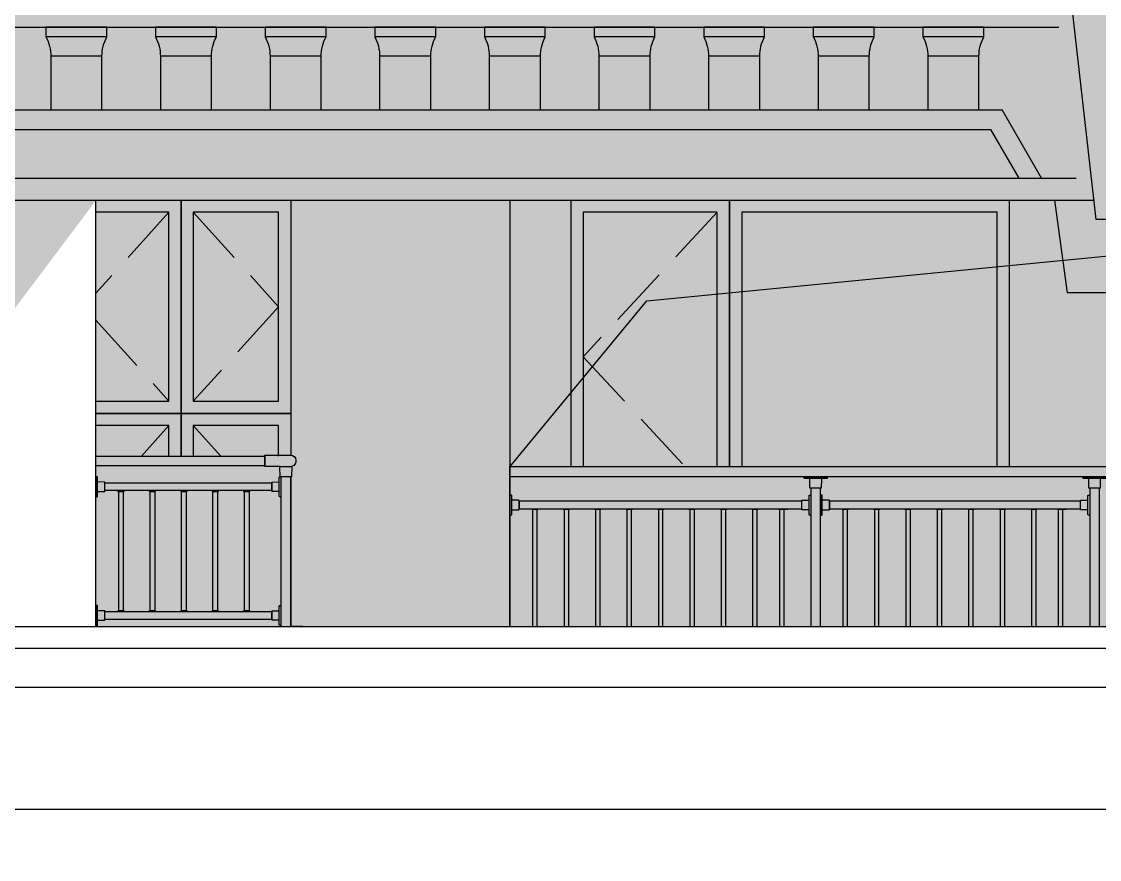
# Model space of a CAD drawing. Extents: x -12446 to 284554, y -295110 to 165007.
# Drawn here: x 13699 to 18123, y -250024 to -246587 of the extents above; entities that cross this region are included whole.
import ezdxf

# ---------------------------------------------------------------- set-up
doc = ezdxf.new("R2010")
doc.units = 0
doc.header["$LTSCALE"] = 1000
doc.linetypes.add('AX-14-E$0$AX-85-M02$0$DASH', pattern=[0.35, 0.25, -0.1])
doc.linetypes.add('AX-14-E$0$DOTE', pattern=[2.42, 2, -0.2, 0.02, -0.2])
doc.layers.get('0').update_dxf_attribs({"linetype": 'CONTINUOUS'})
for name, color, linetype in [('A-Anno-Note', 241, 'CONTINUOUS'), ('AX-14-comp-tc$0$AX-T-LMCZ-Z$1$AX-13-E01-E03$0$家具与填充', 251, 'CONTINUOUS'), ('AX-14-comp-tc$0$灰褐色真石漆', 15, 'CONTINUOUS'), ('AX-14-E$0$A-Detl-Fine', 152, 'CONTINUOUS'), ('AX-14-E$0$A-Detl-Medm', 40, 'CONTINUOUS'), ('AX-14-E$0$A-Detl-Patt', 8, 'CONTINUOUS'), ('AX-14-E$0$A-Detl-Thin', 131, 'CONTINUOUS'), ('AX-14-E$0$A-elev-FIXT', 9, 'CONTINUOUS'), ('AX-14-E$0$A-elev-HRAL', 61, 'CONTINUOUS'), ('AX-14-E$0$A-Elev-line1', 53, 'CONTINUOUS'), ('AX-14-E$0$A-Elev-line3', 40, 'CONTINUOUS'), ('AX-14-E$0$栏杆型材', 82, 'CONTINUOUS'), ('AX-14-E$0$阳台栏杆扶手', 82, 'CONTINUOUS')]:
    doc.layers.add(name, color=color, linetype=linetype)
doc.layers.add('AX-14-E$0$A-Grid', color=222, linetype='AX-14-E$0$DOTE', plot=False)
pattern_1 = [(37.5, (-60483.766, -415276.595), (-1.920038, 58.729588), [0, -46.3296, 0, -51.816, 0, -49.53]), (7.5, (-60483.77, -415276.595), (53.942794, 86.019012), [0, -24.9936, 0, -41.7576, 0, -16.002]), (327.5, (-60521.257, -415276.595), (94.919084, 0.172462), [0, -15.24, 0, -54.864, 0, -71.628]), (317.5, (-60521.26, -415276.595), (91.626774, 26.75152), [0, -7.62, 0, -35.9664, 0, -41.148])]

# ---------------------------------------------------------------- blocks, each defined once
blk = doc.blocks.new('AX-14-E$0$5S6G45S6G4S6G1S3GS36G4S35G4S56')
at = {"layer": 'AX-14-E$0$A-Detl-Thin'}
for p, q in [((13750, 2950), (13750, 0)), ((13750, 0), (18549.5, 0))]:
    blk.add_line(p, q, dxfattribs=at)
for points in [[(12050, 100), (12050, 3050)], [(12900, 1200), (12900, 1100), (12850, 1100), (12850, 645), (13150, 645)], [(13800, 0), (13750, 0), (13750, 645), (13750, 645), (13750, 855), (13800, 855)], [(12850, 645), (12050, 645)], [(19249.5, 645), (13150, 645)], [(12850, 525), (12050, 525)], [(13150, 525), (12850, 525)], [(19549.5, 525), (13150, 525)]]:
    blk.add_lwpolyline(points, dxfattribs=at)
blk = doc.blocks.new('AX-14-E$0$32固定座立面')
at = {"layer": 'AX-14-E$0$栏杆型材', "color": 6, "linetype": 'Continuous'}
blk.add_line((-7, -22.5), (-7, 22.5), dxfattribs=at)
blk.add_lwpolyline([(-7, -22.5, 0.41166), (-10, -19.5), (-36, -19.3, -0.41166), (-37, -18.3), (-37, 18.3, -0.41166), (-36, 19.3), (-10, 19.5, 0.41166), (-7, 22.5), (-7, 39, -0.41166), (-5, 41), (0, 41.1), (0, -41.1), (-5, -41, -0.41166), (-7, -39)], format="xyb", close=True, dxfattribs=at)
blk = doc.blocks.new('AX-14-E$0$4080转角立图')
at = {"layer": 'AX-14-E$0$A-elev-FIXT', "linetype": 'Continuous'}
blk.add_line((25.6, 42), (-24.3, 42), dxfattribs=at)
blk.add_lwpolyline([(-25.3, 43, -0.327139), (-24.2, 41.5), (-23.5, 0), (23.5, 0), (24.2, 40.5, -0.409111), (25.7, 42), (85.3, 42, 0.414214), (86.8, 43.5), (86.8, 86.5, 0.414214), (85.3, 88), (-18.8, 88, 0.865157)], format="xyb", close=True, dxfattribs=at)
blk = doc.blocks.new('AX-14-E$0$40固定座立图')
at = {"layer": 'AX-14-E$0$A-elev-HRAL', "color": 6, "linetype": 'Continuous'}
blk.add_line((-26.5, -7), (26.5, -7), dxfattribs=at)
blk.add_lwpolyline([(48, -5), (48.1, 0), (-48.1, 0), (-48, -5, 0.41166), (-46, -7), (-26.5, -7, -0.41166), (-23.5, -10), (-23.2, -46, 0.41166), (-22.2, -47), (22.2, -47, 0.41166), (23.2, -46), (23.5, -10, -0.41166), (26.5, -7), (46, -7, 0.41166)], format="xyb", close=True, dxfattribs=at)
blk = doc.blocks.new('AX-14-E$0$14141415YHTR4H54H56D')
at = {"layer": 'AX-14-E$0$A-Detl-Fine'}
for points in [[(12050, 2125), (12350, 2125), (12350, 2900), (12050, 2900)], [(14601, 1855), (14601, 2900), (14050, 2900), (14050, 1855)], [(15750, 1855), (15750, 2900), (14701, 2900), (14701, 1855)], [(12350, 1900), (12350, 2025), (12050, 2025)], [(12800, 1900), (12800, 2025), (12450, 2025), (12450, 1900)]]:
    blk.add_lwpolyline(points, dxfattribs=at)
blk.add_lwpolyline([(12800, 2900), (12450, 2900), (12450, 2125), (12800, 2125)], close=True, dxfattribs=at)
at = {"layer": 'AX-14-E$0$A-Detl-Patt', "linetype": 'AX-14-E$0$AX-85-M02$0$DASH'}
for points in [[(12350, 2900), (12050, 2567.9)], [(12450, 2900), (12800, 2512.5), (12450, 2125)], [(14601, 2900), (14050, 2307.5), (14470.8, 1855)], [(12050, 2457.1), (12350, 2125)], [(12350, 2025), (12237.1, 1900)], [(12450, 2025), (12562.9, 1900)]]:
    blk.add_lwpolyline(points, dxfattribs=at)
at = {"layer": 'AX-14-E$0$A-Detl-Thin'}
for p, q in [((12100, 3050), (12100, 2950)), ((13750, 2950), (13750, 0)), ((12050, 1200), (12100, 1200)), ((12100, 1200), (12100, 1100)), ((13800, 855), (18499.5, 855))]:
    blk.add_line(p, q, dxfattribs=at)
for points in [[(12050, 100), (12050, 3050)], [(12050, 2075), (12400, 2075), (12400, 2950), (12050, 2950)], [(12850, 2950), (12400, 2950), (12400, 2075), (12850, 2075)], [(12850, 2950), (12850, 1903)], [(14651, 1855), (14651, 2950), (14000, 2950), (14000, 1855)], [(15800, 1855), (15800, 2950), (14651, 2950), (14651, 1855)], [(12400, 1900), (12400, 2075), (12050, 2075)], [(12850, 2075), (12400, 2075), (12400, 1900)], [(12850, 1815), (12850, 1200)], [(13750, 855), (13750, 1855)], [(12900, 1200), (12900, 1100), (12850, 1100), (12850, 645), (13150, 645)], [(12900, 1200), (12850, 1200)], [(12850, 1100), (12050, 1100)], [(13800, 0), (13750, 0), (13750, 645), (13750, 645), (13750, 855), (13800, 855)], [(13750, 755), (18549.5, 755)], [(12850, 645), (12050, 645)], [(19249.5, 645), (13150, 645)], [(12850, 525), (12050, 525)], [(13150, 525), (12850, 525)], [(19549.5, 525), (13150, 525)]]:
    blk.add_lwpolyline(points, dxfattribs=at)
for points in [[(12050, 3050), (12900, 3050), (12900, 2950), (12050, 2950)], [(12050, 1200), (12900, 1200), (12900, 1100), (12050, 1100)]]:
    blk.add_lwpolyline(points, close=True, dxfattribs=at)
at = {"layer": 'AX-14-E$0$A-elev-HRAL', "ltscale": 10}
for points in [[(12140.8, 1758, 0.414214), (12140.3, 1757.5), (12140.3, 1755.5, 0.414214), (12140.8, 1755), (12165.8, 1755, 0.414214), (12166.3, 1755.5), (12166.3, 1757.5, 0.414214), (12165.8, 1758)], [(12269.8, 1758, 0.414214), (12269.3, 1757.5), (12269.3, 1755.5, 0.414214), (12269.8, 1755), (12294.8, 1755, 0.414214), (12295.3, 1755.5), (12295.3, 1757.5, 0.414214), (12294.8, 1758)], [(12398.8, 1758, 0.414214), (12398.3, 1757.5), (12398.3, 1755.5, 0.414214), (12398.8, 1755), (12423.8, 1755, 0.414214), (12424.3, 1755.5), (12424.3, 1757.5, 0.414214), (12423.8, 1758)], [(12527.8, 1758, 0.414214), (12527.3, 1757.5), (12527.3, 1755.5, 0.414214), (12527.8, 1755), (12552.8, 1755, 0.414214), (12553.3, 1755.5), (12553.3, 1757.5, 0.414214), (12552.8, 1758)], [(12656.8, 1758, 0.414214), (12656.3, 1757.5), (12656.3, 1755.5, 0.414214), (12656.8, 1755), (12681.8, 1755, 0.414214), (12682.3, 1755.5), (12682.3, 1757.5, 0.414214), (12681.8, 1758)], [(13865, 1683, -0.414214), (13865.5, 1682.5), (13865.5, 1680.5, -0.414214), (13865, 1680), (13840, 1680, -0.414214), (13839.5, 1680.5), (13839.5, 1682.5, -0.414214), (13840, 1683)], [(13994, 1683, -0.414214), (13994.5, 1682.5), (13994.5, 1680.5, -0.414214), (13994, 1680), (13969, 1680, -0.414214), (13968.5, 1680.5), (13968.5, 1682.5, -0.414214), (13969, 1683)], [(14123, 1683, -0.414214), (14123.5, 1682.5), (14123.5, 1680.5, -0.414214), (14123, 1680), (14098, 1680, -0.414214), (14097.5, 1680.5), (14097.5, 1682.5, -0.414214), (14098, 1683)], [(14252, 1683, -0.414214), (14252.5, 1682.5), (14252.5, 1680.5, -0.414214), (14252, 1680), (14227, 1680, -0.414214), (14226.5, 1680.5), (14226.5, 1682.5, -0.414214), (14227, 1683)], [(14381, 1683, -0.414214), (14381.5, 1682.5), (14381.5, 1680.5, -0.414214), (14381, 1680), (14356, 1680, -0.414214), (14355.5, 1680.5), (14355.5, 1682.5, -0.414214), (14356, 1683)], [(14510, 1683, -0.414214), (14510.5, 1682.5), (14510.5, 1680.5, -0.414214), (14510, 1680), (14485, 1680, -0.414214), (14484.5, 1680.5), (14484.5, 1682.5, -0.414214), (14485, 1683)], [(14639, 1683, -0.414214), (14639.5, 1682.5), (14639.5, 1680.5, -0.414214), (14639, 1680), (14614, 1680, -0.414214), (14613.5, 1680.5), (14613.5, 1682.5, -0.414214), (14614, 1683)], [(14768, 1683, -0.414214), (14768.5, 1682.5), (14768.5, 1680.5, -0.414214), (14768, 1680), (14743, 1680, -0.414214), (14742.5, 1680.5), (14742.5, 1682.5, -0.414214), (14743, 1683)], [(14888, 1683, -0.414214), (14888.5, 1682.5), (14888.5, 1680.5, -0.414214), (14888, 1680), (14853, 1680, -0.414214), (14852.5, 1680.5), (14852.5, 1682.5, -0.414214), (14853, 1683)], [(15138.6, 1683, -0.414214), (15139.1, 1682.5), (15139.1, 1680.5, -0.414214), (15138.6, 1680), (15113.6, 1680, -0.414214), (15113.1, 1680.5), (15113.1, 1682.5, -0.414214), (15113.6, 1683)], [(15267.6, 1683, -0.414214), (15268.1, 1682.5), (15268.1, 1680.5, -0.414214), (15267.6, 1680), (15242.6, 1680, -0.414214), (15242.1, 1680.5), (15242.1, 1682.5, -0.414214), (15242.6, 1683)], [(15396.6, 1683, -0.414214), (15397.1, 1682.5), (15397.1, 1680.5, -0.414214), (15396.6, 1680), (15371.6, 1680, -0.414214), (15371.1, 1680.5), (15371.1, 1682.5, -0.414214), (15371.6, 1683)], [(15525.6, 1683, -0.414214), (15526.1, 1682.5), (15526.1, 1680.5, -0.414214), (15525.6, 1680), (15500.6, 1680, -0.414214), (15500.1, 1680.5), (15500.1, 1682.5, -0.414214), (15500.6, 1683)], [(15654.6, 1683, -0.414214), (15655.1, 1682.5), (15655.1, 1680.5, -0.414214), (15654.6, 1680), (15629.6, 1680, -0.414214), (15629.1, 1680.5), (15629.1, 1682.5, -0.414214), (15629.6, 1683)], [(15783.6, 1683, -0.414214), (15784.1, 1682.5), (15784.1, 1680.5, -0.414214), (15783.6, 1680), (15758.6, 1680, -0.414214), (15758.1, 1680.5), (15758.1, 1682.5, -0.414214), (15758.6, 1683)], [(15912.6, 1683, -0.414214), (15913.1, 1682.5), (15913.1, 1680.5, -0.414214), (15912.6, 1680), (15887.6, 1680, -0.414214), (15887.1, 1680.5), (15887.1, 1682.5, -0.414214), (15887.6, 1683)], [(16032.6, 1683, -0.414214), (16033.1, 1682.5), (16033.1, 1680.5, -0.414214), (16032.6, 1680), (15997.6, 1680, -0.414214), (15997.1, 1680.5), (15997.1, 1682.5, -0.414214), (15997.6, 1683)], [(12140.8, 1262, -0.414214), (12140.3, 1262.5), (12140.3, 1264.5, -0.414214), (12140.8, 1265), (12165.8, 1265, -0.414214), (12166.3, 1264.5), (12166.3, 1262.5, -0.414214), (12165.8, 1262)], [(12269.8, 1262, -0.414214), (12269.3, 1262.5), (12269.3, 1264.5, -0.414214), (12269.8, 1265), (12294.8, 1265, -0.414214), (12295.3, 1264.5), (12295.3, 1262.5, -0.414214), (12294.8, 1262)], [(12398.8, 1262, -0.414214), (12398.3, 1262.5), (12398.3, 1264.5, -0.414214), (12398.8, 1265), (12423.8, 1265, -0.414214), (12424.3, 1264.5), (12424.3, 1262.5, -0.414214), (12423.8, 1262)], [(12527.8, 1262, -0.414214), (12527.3, 1262.5), (12527.3, 1264.5, -0.414214), (12527.8, 1265), (12552.8, 1265, -0.414214), (12553.3, 1264.5), (12553.3, 1262.5, -0.414214), (12552.8, 1262)], [(12656.8, 1262, -0.414214), (12656.3, 1262.5), (12656.3, 1264.5, -0.414214), (12656.8, 1265), (12681.8, 1265, -0.414214), (12682.3, 1264.5), (12682.3, 1262.5, -0.414214), (12681.8, 1262)], [(13865, 917, 0.414214), (13865.5, 917.5), (13865.5, 919.5, 0.414214), (13865, 920), (13840, 920, 0.414214), (13839.5, 919.5), (13839.5, 917.5, 0.414214), (13840, 917)], [(13994, 917, 0.414214), (13994.5, 917.5), (13994.5, 919.5, 0.414214), (13994, 920), (13969, 920, 0.414214), (13968.5, 919.5), (13968.5, 917.5, 0.414214), (13969, 917)], [(14123, 917, 0.414214), (14123.5, 917.5), (14123.5, 919.5, 0.414214), (14123, 920), (14098, 920, 0.414214), (14097.5, 919.5), (14097.5, 917.5, 0.414214), (14098, 917)], [(14252, 917, 0.414214), (14252.5, 917.5), (14252.5, 919.5, 0.414214), (14252, 920), (14227, 920, 0.414214), (14226.5, 919.5), (14226.5, 917.5, 0.414214), (14227, 917)], [(14381, 917, 0.414214), (14381.5, 917.5), (14381.5, 919.5, 0.414214), (14381, 920), (14356, 920, 0.414214), (14355.5, 919.5), (14355.5, 917.5, 0.414214), (14356, 917)], [(14510, 917, 0.414214), (14510.5, 917.5), (14510.5, 919.5, 0.414214), (14510, 920), (14485, 920, 0.414214), (14484.5, 919.5), (14484.5, 917.5, 0.414214), (14485, 917)], [(14639, 917, 0.414214), (14639.5, 917.5), (14639.5, 919.5, 0.414214), (14639, 920), (14614, 920, 0.414214), (14613.5, 919.5), (14613.5, 917.5, 0.414214), (14614, 917)], [(14768, 917, 0.414214), (14768.5, 917.5), (14768.5, 919.5, 0.414214), (14768, 920), (14743, 920, 0.414214), (14742.5, 919.5), (14742.5, 917.5, 0.414214), (14743, 917)], [(14888, 917, 0.414214), (14888.5, 917.5), (14888.5, 919.5, 0.414214), (14888, 920), (14853, 920, 0.414214), (14852.5, 919.5), (14852.5, 917.5, 0.414214), (14853, 917)], [(15138.6, 917, 0.414214), (15139.1, 917.5), (15139.1, 919.5, 0.414214), (15138.6, 920), (15113.6, 920, 0.414214), (15113.1, 919.5), (15113.1, 917.5, 0.414214), (15113.6, 917)], [(15267.6, 917, 0.414214), (15268.1, 917.5), (15268.1, 919.5, 0.414214), (15267.6, 920), (15242.6, 920, 0.414214), (15242.1, 919.5), (15242.1, 917.5, 0.414214), (15242.6, 917)], [(15396.6, 917, 0.414214), (15397.1, 917.5), (15397.1, 919.5, 0.414214), (15396.6, 920), (15371.6, 920, 0.414214), (15371.1, 919.5), (15371.1, 917.5, 0.414214), (15371.6, 917)], [(15525.6, 917, 0.414214), (15526.1, 917.5), (15526.1, 919.5, 0.414214), (15525.6, 920), (15500.6, 920, 0.414214), (15500.1, 919.5), (15500.1, 917.5, 0.414214), (15500.6, 917)], [(15654.6, 917, 0.414214), (15655.1, 917.5), (15655.1, 919.5, 0.414214), (15654.6, 920), (15629.6, 920, 0.414214), (15629.1, 919.5), (15629.1, 917.5, 0.414214), (15629.6, 917)], [(15783.6, 917, 0.414214), (15784.1, 917.5), (15784.1, 919.5, 0.414214), (15783.6, 920), (15758.6, 920, 0.414214), (15758.1, 919.5), (15758.1, 917.5, 0.414214), (15758.6, 917)], [(15912.6, 917, 0.414214), (15913.1, 917.5), (15913.1, 919.5, 0.414214), (15912.6, 920), (15887.6, 920, 0.414214), (15887.1, 919.5), (15887.1, 917.5, 0.414214), (15887.6, 917)], [(16032.6, 917, 0.414214), (16033.1, 917.5), (16033.1, 919.5, 0.414214), (16032.6, 920), (15997.6, 920, 0.414214), (15997.1, 919.5), (15997.1, 917.5, 0.414214), (15997.6, 917)]]:
    blk.add_lwpolyline(points, format="xyb", close=True, dxfattribs=at)
for points in [[(12162.8, 1265), (12143.8, 1265), (12143.8, 1755), (12162.8, 1755)], [(12291.8, 1265), (12272.8, 1265), (12272.8, 1755), (12291.8, 1755)], [(12420.8, 1265), (12401.8, 1265), (12401.8, 1755), (12420.8, 1755)], [(12549.8, 1265), (12530.8, 1265), (12530.8, 1755), (12549.8, 1755)], [(12678.8, 1265), (12659.8, 1265), (12659.8, 1755), (12678.8, 1755)], [(13843, 920), (13862, 920), (13862, 1680), (13843, 1680)], [(13972, 920), (13991, 920), (13991, 1680), (13972, 1680)], [(14101, 920), (14120, 920), (14120, 1680), (14101, 1680)], [(14230, 920), (14249, 920), (14249, 1680), (14230, 1680)], [(14359, 920), (14378, 920), (14378, 1680), (14359, 1680)], [(14488, 920), (14507, 920), (14507, 1680), (14488, 1680)], [(14617, 920), (14636, 920), (14636, 1680), (14617, 1680)], [(14746, 920), (14765, 920), (14765, 1680), (14746, 1680)], [(14856, 920), (14875, 920), (14875, 1680), (14856, 1680)], [(15116.6, 920), (15135.6, 920), (15135.6, 1680), (15116.6, 1680)], [(15245.6, 920), (15264.6, 920), (15264.6, 1680), (15245.6, 1680)], [(15374.6, 920), (15393.6, 920), (15393.6, 1680), (15374.6, 1680)], [(15503.6, 920), (15522.6, 920), (15522.6, 1680), (15503.6, 1680)], [(15632.6, 920), (15651.6, 920), (15651.6, 1680), (15632.6, 1680)], [(15761.6, 920), (15780.6, 920), (15780.6, 1680), (15761.6, 1680)], [(15890.6, 920), (15909.6, 920), (15909.6, 1680), (15890.6, 1680)], [(16000.6, 920), (16019.6, 920), (16019.6, 1680), (16000.6, 1680)]]:
    blk.add_lwpolyline(points, close=True, dxfattribs=at)
at = {"layer": 'AX-14-E$0$栏杆型材'}
for points in [[(12850, 1815), (12810, 1815), (12810, 1200), (12850, 1200)], [(12087, 1790), (12773, 1790), (12773, 1758), (12087, 1758)], [(14984.5, 1768), (14984.5, 855), (15024.5, 855), (15024.5, 1768)], [(16129.5, 1768), (16129.5, 855), (16169.5, 855), (16169.5, 1768)], [(13787, 1683), (14947.5, 1683), (14947.5, 1715), (13787, 1715)], [(12087, 1262), (12773, 1262), (12773, 1230), (12087, 1230)], [(14947.5, 917), (13787, 917), (13787, 885), (14947.5, 885)]]:
    blk.add_lwpolyline(points, close=True, dxfattribs=at)
for points in [[(16092.5, 1715), (15061.5, 1715), (15061.5, 1683), (16092.5, 1683)], [(15298, 1683), (16092.5, 1683), (16092.5, 1715), (15314.3, 1715)], [(16092.5, 917), (15061.5, 917), (15061.5, 885), (16092.5, 885)]]:
    blk.add_lwpolyline(points, dxfattribs=at)
at = {"layer": 'AX-14-E$0$阳台栏杆扶手'}
for p, q in [((15314.3, 1855), (13750, 1855)), ((15314.3, 1815), (13750, 1815)), ((18549.5, 1855), (15314.3, 1855)), ((18549.5, 1815), (15314.3, 1815))]:
    blk.add_line(p, q, dxfattribs=at)
blk.add_lwpolyline([(12743.3, 1860), (12050, 1860), (12050, 1900), (12743.3, 1900)], close=True, dxfattribs=at)
at = {"layer": 'AX-14-E$0$A-elev-HRAL', "xscale": -1}
for name, p in [('AX-14-E$0$4080转角立图', (12830, 1815)), ('AX-14-E$0$40固定座立图', (15004.5, 1815)), ('AX-14-E$0$40固定座立图', (16149.5, 1815)), ('AX-14-E$0$32固定座立面', (13750, 1699)), ('AX-14-E$0$32固定座立面', (15024.5, 1699)), ('AX-14-E$0$32固定座立面', (12050, 1246)), ('AX-14-E$0$32固定座立面', (13750, 901)), ('AX-14-E$0$32固定座立面', (15024.5, 901))]:
    blk.add_blockref(name, p, dxfattribs=at)
at = {"layer": 'AX-14-E$0$A-elev-HRAL', "extrusion": (0, 0, -1), "zscale": -1}
blk.add_blockref('AX-14-E$0$32固定座立面', (-12050, 1774), dxfattribs=at)
at = {"layer": 'AX-14-E$0$A-elev-HRAL', "extrusion": (0, 0, -1), "xscale": -1, "zscale": -1}
for p in [(-12810, 1774), (-12810, 1246)]:
    blk.add_blockref('AX-14-E$0$32固定座立面', p, dxfattribs=at)
at = {"layer": 'AX-14-E$0$A-elev-HRAL'}
for p in [(14984.5, 1699), (16129.5, 1699), (14984.5, 901), (16129.5, 901)]:
    blk.add_blockref('AX-14-E$0$32固定座立面', p, dxfattribs=at)
blk = doc.blocks.new('AX-14-E$0$GRC券心石')
blk.add_wipeout([(-700, 200), (-700, 0), (-650, 0), (-650, -100), (-600, -100), (-409.5, -1500), (609.5, -1500), (800, -100), (850, -100), (850, 0), (900, 0), (900, 200)]).dxf.layer = 'AX-14-E$0$A-Detl-Thin'
for points in [[(-700, 200), (-700, 0), (900, 0), (900, 200)], [(-700, 200), (900, 200)], [(800, -100), (609.5, -1500), (-409.5, -1500), (-600, -100)], [(615.8, -100), (490.8, -1200), (-290.8, -1200), (-415.8, -100)]]:
    blk.add_lwpolyline(points)
blk.add_lwpolyline([(-650, 0), (850, 0), (850, -100), (-650, -100)], close=True)
blk = doc.blocks.new('AX-14-E$0$A$C124B0E8F')
blk.add_wipeout([(10700, 2263.2), (10700, 2173.2), (10600, 2173.2), (10600, 2013.2), (10650, 2013.2), (10650, 1558.2), (10600, 1558.2), (10600, 1163.2), (10650, 1163.2), (10650, 1063.2), (24050, 1063.2), (24050, 1163.2), (24100, 1163.2), (24100, 1513.2), (24050, 1513.2), (24050, 2013.2), (24100, 2013.2), (24100, 2173.2), (24000, 2173.2), (24000, 2263.2)]).dxf.layer = 'AX-14-E$0$A-Detl-Thin'
at = {"layer": 'AX-14-E$0$A-Detl-Medm'}
for p, q in [((10700, 2263.2), (24000, 2263.2)), ((24000, 2173.2), (10700, 2173.2)), ((24050, 2013.2), (10650, 2013.2)), ((24050, 1513.2), (10650, 1513.2))]:
    blk.add_line(p, q, dxfattribs=at)
blk = doc.blocks.new('AX-14-E$0$A$C2ECB7205')
blk.add_wipeout([(25.1, 3904.8), (25.1, 3814.8), (75, 3814.8), (75, 3734.8), (87.9, 3734.8), (165, 3414.8), (215, 3414.8), (215, 3374.8), (235, 3294.8), (255, 3074.8), (195, 3074.8), (195, 2994.8), (324.9, 2994.8), (325, 2794.8), (200, 2794.8), (200, 2704.8), (250, 2704.8), (250, 2534.8), (300, 2374.8), (300, 2004.8), (350, 2004.8), (350, 1854.8), (424.9, 1854.8), (425, 380), (250, 380), (250, 290), (300, 290), (300.9, 240), (350, 240), (350, 0), (1100, 0), (1100, 240), (1150, 240), (1150, 290), (1200, 290), (1200, 380), (1025, 380), (1025.1, 1854.8), (1100, 1854.8), (1100, 2004.8), (1150, 2004.8), (1150, 2375.4), (1200, 2534.8), (1200, 2704.8), (9661, 2705), (9522.2, 3725), (9472.2, 3725), (9472.2, 3825), (9422.2, 3825), (9422.2, 3904.8)]).translate(0, 0, 0).dxf.layer = 'AX-14-E$0$A-Detl-Thin'
at = {"layer": 'AX-14-E$0$A-Elev-line1'}
for p, q in [((5669.9, 3374.8, 0), (5419.9, 3374.8, 0)), ((6119.9, 3374.8, 0), (5869.9, 3374.8, 0)), ((6569.9, 3374.8, 0), (6319.9, 3374.8, 0)), ((7019.9, 3374.8, 0), (6769.9, 3374.8, 0)), ((7469.9, 3374.8, 0), (7219.9, 3374.8, 0)), ((7919.9, 3374.8, 0), (7669.9, 3374.8, 0)), ((8369.9, 3374.8, 0), (8119.9, 3374.8, 0)), ((8819.9, 3374.8, 0), (8569.9, 3374.8, 0)), ((9269.9, 3374.8, 0), (9019.9, 3374.8, 0)), ((5649.9, 3294.8, 0), (5439.9, 3294.8, 0)), ((6099.9, 3294.8, 0), (5889.9, 3294.8, 0)), ((6549.9, 3294.8, 0), (6339.9, 3294.8, 0)), ((6999.9, 3294.8, 0), (6789.9, 3294.8, 0)), ((7449.9, 3294.8, 0), (7239.9, 3294.8, 0)), ((7899.9, 3294.8, 0), (7689.9, 3294.8, 0)), ((8349.9, 3294.8, 0), (8139.9, 3294.8, 0)), ((8799.9, 3294.8, 0), (8589.9, 3294.8, 0)), ((9249.9, 3294.8, 0), (9039.9, 3294.8, 0))]:
    blk.add_line(p, q, dxfattribs=at)
at = {"layer": 'AX-14-E$0$A-Elev-line1', "elevation": 0}
for points in [[(5649.9, 3294.8, -0.123106), (5669.9, 3374.8), (5669.9, 3414.8), (5419.9, 3414.8), (5419.9, 3374.8, -0.123106), (5439.9, 3294.8), (5439.9, 3074.8), (5649.9, 3074.8)], [(6099.9, 3294.8, -0.123106), (6119.9, 3374.8), (6119.9, 3414.8), (5869.9, 3414.8), (5869.9, 3374.8, -0.123106), (5889.9, 3294.8), (5889.9, 3074.8), (6099.9, 3074.8)], [(6549.9, 3294.8, -0.123106), (6569.9, 3374.8), (6569.9, 3414.8), (6319.9, 3414.8), (6319.9, 3374.8, -0.123106), (6339.9, 3294.8), (6339.9, 3074.8), (6549.9, 3074.8)], [(6999.9, 3294.8, -0.123106), (7019.9, 3374.8), (7019.9, 3414.8), (6769.9, 3414.8), (6769.9, 3374.8, -0.123106), (6789.9, 3294.8), (6789.9, 3074.8), (6999.9, 3074.8)], [(7449.9, 3294.8, -0.123106), (7469.9, 3374.8), (7469.9, 3414.8), (7219.9, 3414.8), (7219.9, 3374.8, -0.123106), (7239.9, 3294.8), (7239.9, 3074.8), (7449.9, 3074.8)], [(7899.9, 3294.8, -0.123106), (7919.9, 3374.8), (7919.9, 3414.8), (7669.9, 3414.8), (7669.9, 3374.8, -0.123106), (7689.9, 3294.8), (7689.9, 3074.8), (7899.9, 3074.8)], [(8349.9, 3294.8, -0.123106), (8369.9, 3374.8), (8369.9, 3414.8), (8119.9, 3414.8), (8119.9, 3374.8, -0.123106), (8139.9, 3294.8), (8139.9, 3074.8), (8349.9, 3074.8)], [(8799.9, 3294.8, -0.123106), (8819.9, 3374.8), (8819.9, 3414.8), (8569.9, 3414.8), (8569.9, 3374.8, -0.123106), (8589.9, 3294.8), (8589.9, 3074.8), (8799.9, 3074.8)], [(9249.9, 3294.8, -0.123106), (9269.9, 3374.8), (9269.9, 3414.8), (9019.9, 3414.8), (9019.9, 3374.8, -0.123106), (9039.9, 3294.8), (9039.9, 3074.8), (9249.9, 3074.8)]]:
    blk.add_lwpolyline(points, format="xyb", close=True, dxfattribs=at)
at = {"layer": 'AX-14-E$0$A-Elev-line3'}
for p, q in [((324.9, 3414.8, 0), (9578.1, 3414.8, 0)), ((324.9, 3074.8, 0), (9345.2, 3074.8, 0)), ((9506.9, 2794.8, 0), (9345.2, 3074.8, 0)), ((325, 2994.8, 0), (9299, 2994.8, 0)), ((9414.5, 2794.8, 0), (9299, 2994.8, 0)), ((324.9, 2794.8, 0), (9648.8, 2794.8, 0)), ((200, 2704.8, 0), (9724.7, 2705, 0))]:
    blk.add_line(p, q, dxfattribs=at)
blk = doc.blocks.new('AX-14-comp-tc')
at = {"layer": 'AX-14-comp-tc$0$AX-T-LMCZ-Z$1$AX-13-E01-E03$0$家具与填充'}
h = blk.add_hatch(dxfattribs=at)
h.set_pattern_fill('AR-SAND', color=256, scale=24)
h.set_pattern_definition(pattern_1)
h.paths.add_polyline_path([(8252.5, -252541.9), (8252.5, -252631.9), (8302.4, -252632.1), (8302.4, -252712.1), (8315.2, -252712.1), (8392.4, -253032.1), (17806.8, -253032.1), (17876.2, -253652.1), (17735.6, -253652.1), (17574, -253372.1), (8422.4, -253372.1), (8422.4, -253452.1), (8552.4, -253452.1), (8552.4, -253652.1), (8428.7, -253652.1), (8428.7, -253742.1), (8478.7, -253742.1), (17888.7, -253743.5), (17940.1, -254121.9), (18759.2, -254121.9), (18810.9, -253741.9), (28271.9, -253742.1), (28271.9, -253652.1), (28147, -253652.1), (28147, -253452.1), (28276.9, -253452.1), (28276.9, -253372.1), (19130.8, -253372.1), (18969.2, -253652.1), (18813.6, -253652.1), (18897.9, -253032.1), (28306.9, -253032.1), (28384.1, -252712.1), (28396.9, -252712.1), (28396.9, -252632.1), (28446.8, -252632.1), (28446.8, -252542.1), (19149.7, -252541.9), (19149.7, -252421.9), (17549.7, -252421.9), (17549.7, -252542.1)])
h = blk.add_hatch(dxfattribs=at)
h.set_pattern_fill('AR-SAND', color=256, scale=24)
h.set_pattern_definition(pattern_1)
h.paths.add_polyline_path([(8442.4, -253032.1), (8442.4, -253072.1), (8462.4, -253152.1), (8482.4, -253372.1), (17574, -253372.1), (17735.6, -253652.1), (17891.2, -253652.1), (17806.8, -253032.1)])
edge = h.paths.add_edge_path()
edge.add_line((28256.9, -253032.1), (28256.9, -253072.1))
edge.add_line((28256.9, -253072.1), (28236.9, -253152.1))
edge.add_line((28236.9, -253152.1), (28216.9, -253372.1))
edge.add_line((28216.9, -253372.1), (19130.8, -253372.1))
edge.add_line((19130.8, -253372.1), (18969.2, -253652.1))
edge.add_line((18969.2, -253652.1), (18813.6, -253652.1))
edge.add_line((18813.6, -253652.1), (18897.9, -253032.1))
edge.add_line((18897.9, -253032.1), (28286.1, -253032.1))
h = blk.add_hatch(dxfattribs=at)
h.set_pattern_fill('AR-SAND', color=256, scale=24)
h.set_pattern_definition([(37.5, (-86572.637, -326606.213), (-1.920038, 58.729588), [0, -46.3296, 0, -51.816, 0, -49.53]), (7.5, (-86572.64, -326606.21), (53.942794, 86.01901), [0, -24.9936, 0, -41.7576, 0, -16.002]), (327.5, (-86610.13, -326606.213), (94.919084, 0.172462), [0, -15.24, 0, -54.864, 0, -71.628]), (317.5, (-86610.13, -326606.21), (91.626774, 26.75152), [0, -7.62, 0, -35.9664, 0, -41.148])])
h.paths.add_polyline_path([(8478.7, -253742.1), (8477.4, -253912.1), (8514.7, -253988.2), (8527.4, -254071.8), (8527.4, -254442.1), (8577.4, -254442.1), (8577.4, -254592.1), (8652.4, -254592.1), (8652.4, -255491.9), (1002.4, -255491.9), (1002.4, -255591.9), (1022.4, -255591.9), (1022.4, -255691.9), (1072.4, -255691.9), (1222.4, -256321.9), (1272.4, -256321.9), (1272.4, -256591.9), (1252.4, -256591.9), (1252.4, -256691.9), (6902.4, -256691.9), (6902.4, -256646.9), (8252.5, -256646.9), (8252.4, -268242.1), (8852, -268241.9), (8852, -266536.9), (10050.7, -266536.9), (10050.7, -268686.9), (10151.1, -268686.9), (10151.1, -266536.9), (11352.4, -266536.9), (11352.4, -268241.9), (13852.4, -268241.9), (13852.4, -256691.9), (22902.4, -256691.9), (22926.1, -266276.9), (22900.9, -266276.9), (22901.3, -268241.9), (25152.4, -268241.9), (25152.4, -256691.9), (28052.4, -256691.9), (28052.8, -256646.9), (29952.4, -256646.9), (29952.4, -256689.3), (35452.4, -256689.3), (35452.4, -256591.9), (35402.4, -256591.9), (35402.4, -256321.9), (35452.4, -256321.9), (35602.4, -255691.9), (35652.4, -255691.9), (35652.4, -255591.9), (35702.4, -255591.9), (35702.4, -255491.9), (30302.4, -255491.9), (28046.9, -255491.9), (28046.9, -254592.1), (28121.9, -254592.1), (28121.9, -254442.1), (28171.9, -254442.1), (28171.9, -254071.8), (28184.7, -253988.2), (28221.9, -253912.1), (28221.9, -253742.1), (27271.9, -253742.1), (18810.9, -253741.9), (18759.2, -254121.9), (17940.1, -254121.9), (17888.7, -253743.5)])
h.paths.add_polyline_path([(1852.4, -255691.9), (3101.1, -255691.9), (3302.4, -256591.9), (1852.4, -256591.9)], flags=16)
h.paths.add_polyline_path([(4102.4, -255691.9), (5602.4, -255691.9), (5602.4, -256591.9), (4102.4, -256591.9)], flags=16)
h.paths.add_polyline_path([(9602.4, -254911.9), (10602.4, -254911.9), (10602.4, -255491.9), (9602.4, -255491.9)], flags=16)
h.paths.add_polyline_path([(9602.4, -257761.9), (10602.4, -257761.9), (10602.4, -256691.9), (9602.4, -256691.9)], flags=16)
h.paths.add_polyline_path([(9602.4, -257761.9), (10602.4, -257761.9), (10602.4, -259361.9), (9602.4, -259361.9)], flags=16)
h.paths.add_polyline_path([(10602.4, -260711.9), (9602.4, -260711.9), (9602.4, -262311.9), (10602.4, -262311.9)], flags=16)
h.paths.add_polyline_path([(9602.4, -262311.9), (10602.4, -262311.9), (10602.4, -263586.9), (9602.4, -263586.9)], flags=16)
h.paths.add_polyline_path([(9602.4, -263586.9), (10602.4, -263586.9), (10602.4, -265186.9), (9602.4, -265186.9)], flags=16)
h.paths.add_polyline_path([(8652.4, -266136.9), (11552.4, -266136.9), (11552.4, -266236.9), (8652.4, -266236.9)], flags=16)
h.paths.add_polyline_path([(26102.4, -254911.9), (27102.4, -254911.9), (27102.4, -255491.9), (26102.4, -255491.9)], flags=16)
h.paths.add_polyline_path([(24302.2, -266726.9), (25002.6, -266726.9), (25000.9, -268076.9), (24301.3, -268076.9)], flags=16)
h.paths.add_polyline_path([(31998.3, -255691.9), (30498.3, -255691.9), (30498.3, -256591.9), (31998.3, -256591.9)], flags=16)
h.paths.add_polyline_path([(34152.4, -256591.9), (32805.2, -256591.9), (33002.4, -255691.9), (34152.4, -255691.9)], flags=16)
h.paths.add_polyline_path([(9602.4, -265186.9), (10602.4, -265186.9), (10602.4, -266136.9), (9602.4, -266136.9)], flags=16)
edge = h.paths.add_edge_path(flags=17)
edge.add_line((9602.4, -253742.1), (9602.4, -254911.7))
edge.add_line((9602.4, -254911.7), (10602.4, -254911.7))
edge.add_line((10602.4, -254911.7), (10602.4, -253742.1))
edge.add_line((10602.4, -253742.1), (9602.4, -253742.1))
edge.add_line((9602.4, -259361.9), (10602.4, -259361.9))
edge.add_line((10602.4, -259361.9), (10602.4, -260711.9))
edge.add_line((10602.4, -260711.9), (9602.4, -260711.9))
edge.add_line((9602.4, -260711.9), (9602.4, -259391.9))
edge.add_line((13852.4, -253742.1), (13852.4, -255491.9))
edge.add_line((13852.4, -255491.9), (22452.4, -255491.9))
edge.add_line((22452.4, -255491.9), (22452.4, -253741.9))
edge.add_line((22452.4, -253741.9), (18810.9, -253741.9))
edge.add_line((18810.9, -253741.9), (18759.2, -254121.9))
edge.add_line((18759.2, -254121.9), (17940.1, -254121.9))
edge.add_line((17940.1, -254121.9), (17888.7, -253743.5))
edge.add_line((17888.7, -253743.5), (13852.4, -253741.9))
edge.add_line((26102.4, -253742.1), (26102.4, -254911.9))
edge.add_line((26102.4, -254911.9), (27102.4, -254911.9))
edge.add_line((27102.4, -254911.9), (27102.4, -253742.1))
edge.add_line((27102.4, -253742.1), (26102.4, -253742.1))
h = blk.add_hatch(dxfattribs=at)
h.set_pattern_fill('AR-SAND', color=256, scale=24)
h.set_pattern_definition(pattern_1)
h.paths.add_polyline_path([(14652.4, -253741.9), (14652.4, -255491.9), (15552.4, -255491.9), (15552.4, -254836.9), (15802.4, -254836.9), (15802.6, -253743.2)])
h.paths.add_polyline_path([(20351.9, -253743.5), (21351.9, -253743.5), (21351.9, -255491.9), (20351.9, -255491.9)])
edge = h.paths.add_edge_path()
edge.add_line((17602.4, -253743.4), (17602.4, -254836.9))
edge.add_line((17602.4, -254836.9), (19102.4, -254836.9))
edge.add_line((19102.4, -254836.9), (19102.4, -253741.9))
edge.add_line((19102.4, -253741.9), (18810.9, -253741.9))
edge.add_line((18810.9, -253741.9), (18759.2, -254121.9))
edge.add_line((18759.2, -254121.9), (17940.1, -254121.9))
edge.add_line((17940.1, -254121.9), (17888.7, -253743.5))
edge.add_line((17888.7, -253743.5), (17602.4, -253743.5))
at = {"layer": 'AX-14-comp-tc$0$灰褐色真石漆'}
h = blk.add_hatch(dxfattribs=at)
h.set_pattern_fill('离散材料', color=256, scale=50)
h.set_pattern_definition([(0, (-60267.77, -415132.6), (132, 228), [12, -201, 9, -87, 18, -213]), (10, (-60324.77, -415009.6), (80.67614, 285.3443), [21, -51, 27, -159, 15, -198]), (20, (-60354.77, -415105.6), (133.47095, 220.97625), [24, -165, 21, -123, 15, -96]), (30, (-60267.77, -415123.6), (-21.96926, 254.05187), [15, -99, 12, -147, 9, -195]), (40, (-60351.77, -415057.6), (33.83592, 216.37036), [12, -132, 9, -84, 24, -153]), (50, (-60306.77, -415165.6), (-80.24786, 235.7335), [6, -111, 15, -183, 18, -93]), (60, (-60297.77, -415144.6), (-99.47303, 223.70766), [15, -123, 6, -144, 12, -111]), (70, (-60330.77, -415180.6), (-109.89227, 215.58685), [9, -57, 18, -96, 12, -132]), (80, (-60315.77, -415003.6), (-208.56534, 164.71945), [21, -132, 9, -156, 18, -147]), (90, (-60297.77, -415132.6), (-264, 111), [18, -93, 12, -183, 6, -186]), (100, (-60345.77, -415039.6), (-247.97146, 145.1453), [21, -117, 18, -96, 21, -219]), (110, (-60366.77, -415210.6), (-240.44034, 81.69114), [24, -78, 12, -159, 18, -174]), (120, (-60447.77, -415174.6), (-286.64994, 28.49227), [15, -201, 18, -93, 21, -123]), (130, (-60381.77, -415240.6), (-279.10777, 71.26608), [9, -66, 12, -129, 24, -168]), (140, (-60471.77, -415000.6), (-220.59685, -34.20569), [18, -108, 21, -93, 12, -126]), (150, (-60222.77, -415258.6), (-204.82497, -120.76726), [12, -84, 24, -186, 21, -171]), (160, (-60420.77, -415090.6), (-237.90107, -162.4287), [18, -126, 15, -114, 12, -183]), (170, (-60402.77, -415162.6), (-215.64405, -169.12317), [27, -99, 18, -135, 24, -132])])
edge = h.paths.add_edge_path()
edge.add_line((26102.4, -253742.1), (26102.4, -254911.9))
edge.add_line((26102.4, -254911.9), (27102.4, -254911.9))
edge.add_line((27102.4, -254911.9), (27102.4, -253742.1))
edge.add_line((27102.4, -253742.1), (26102.4, -253742.1))
edge.add_line((9602.4, -253742.1), (9602.4, -254911.7))
edge.add_line((9602.4, -254911.7), (10602.4, -254911.7))
edge.add_line((10602.4, -254911.7), (10602.4, -253742.1))
edge.add_line((10602.4, -253742.1), (9602.4, -253742.1))
blk = doc.blocks.new('AX-14-E')
at = {"layer": 'AX-14-E$0$A-Detl-Thin'}
blk.add_line((15703.9, -247319.4), (15703.9, -250269.4), dxfattribs=at)
blk.add_lwpolyline([(14003.9, -250169.4), (14003.9, -247219.4)], dxfattribs=at)
at = {"layer": 'AX-14-E$0$A-Grid'}
blk.add_line((-714.4, -249504.4), (39369.1, -249504.4), dxfattribs=at)
blk.add_blockref('AX-14-E$0$5S6G45S6G4S6G1S3GS36G4S35G4S56', (1953.9, -247319.4))
blk.add_blockref('AX-14-E$0$14141415YHTR4H54H56D', (1953.9, -250269.4))
at = {"layer": 'AX-14-E$0$A-Detl-Thin'}
blk.add_blockref('AX-14-E$0$A$C124B0E8F', (1153.9, -251332.6), dxfattribs=at)
at = {"layer": 'AX-14-E$0$A-Elev-line3'}
blk.add_blockref('AX-14-E$0$GRC券心石', (18401.2, -246199.4, 0), dxfattribs=at)
at = {"layer": 'AX-14-E$0$A-Detl-Patt'}
blk.add_lwpolyline([(15703.8, -248414.4), (16265.4, -247732.1), (20503.3, -247319.4)], dxfattribs=at)
at = {"layer": 'AX-14-E$0$A-Detl-Thin'}
blk.add_blockref('AX-14-E$0$A$C2ECB7205', (8379, -250024.4, 0), dxfattribs=at)
blk.add_blockref('AX-14-comp-tc', (152.8, 6422.5), dxfattribs=at)

msp = doc.modelspace()

# ---------------------------------------------------------------- block references
at = {"layer": 'A-Anno-Note'}
msp.add_blockref('AX-14-E', (0, 0), dxfattribs=at)

doc.saveas('drawing.dxf')
